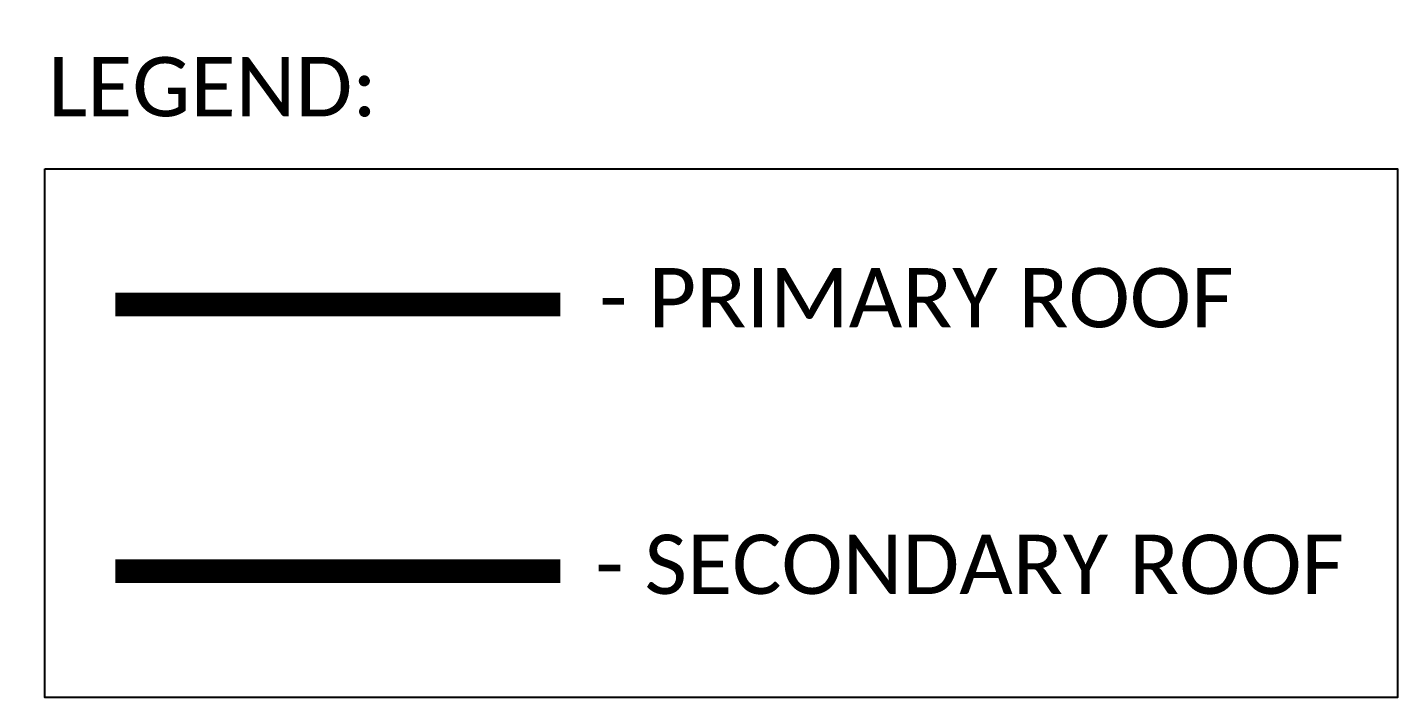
# Model space of a CAD drawing. Header units: millimetres. Extents: x -2842 to 18480, y -2414 to 14540.
# Drawn here: x 16171 to 18480, y -1830 to -700 of the extents above; entities that cross this region are included whole.
import ezdxf

# ---------------------------------------------------------------- set-up
doc = ezdxf.new("R2010")
doc.units = ezdxf.units.MM
doc.header["$LTSCALE"] = 150
doc.linetypes.add('DASHED', pattern=[0.75, 0.5, -0.25])
doc.layers.add('ad-Primary Roof', color=5, linetype='Continuous', true_color=0x0000ff)
doc.layers.add('ad-Secondary Roof', color=6, linetype='Continuous', true_color=0xff00ff)
doc.layers.add('ad-Text main', color=7, linetype='Continuous')
doc.styles.get("Standard").update_dxf_attribs({"font": 'calibril.ttf'})

# ---------------------------------------------------------------- blocks, each defined once
blk = doc.blocks.new('1625W-Roof Plan')
at = {"layer": 'ad-Primary Roof', "linetype": 'DASHED', "ltscale": 2, "const_width": 40}
blk.add_lwpolyline([(16318.8, -1167.1), (17068.8, -1167.1)], dxfattribs=at)
at = {"layer": 'ad-Secondary Roof', "linetype": 'DASHED', "ltscale": 2, "const_width": 40}
blk.add_lwpolyline([(16318.8, -1616.7), (17068.8, -1616.7)], dxfattribs=at)
at = {"layer": 'Defpoints'}
blk.add_lwpolyline([(16200, -938.1), (18480.3, -938.1), (18480.3, -1830), (16200, -1830)], close=True, dxfattribs=at)
at = {"layer": 'ad-Text main', "insert": (16483, -800.4), "char_height": 100, "width": 524.49, "attachment_point": 5, "bg_fill": 2}
blk.add_mtext('LEGEND:', dxfattribs=at)
at = {"layer": 'ad-Text main', "char_height": 100, "attachment_point": 5, "bg_fill": 2}
for s, insert, width in [('- PRIMARY ROOF', (17669.2, -1156.2), 1048.025), ('- SECONDARY ROOF', (17759.1, -1605.8), 1266.165)]:
    blk.add_mtext(s, dxfattribs=dict(at, insert=insert, width=width))

msp = doc.modelspace()

# ---------------------------------------------------------------- block references
msp.add_blockref('1625W-Roof Plan', (0, 0))

doc.saveas('drawing.dxf')
